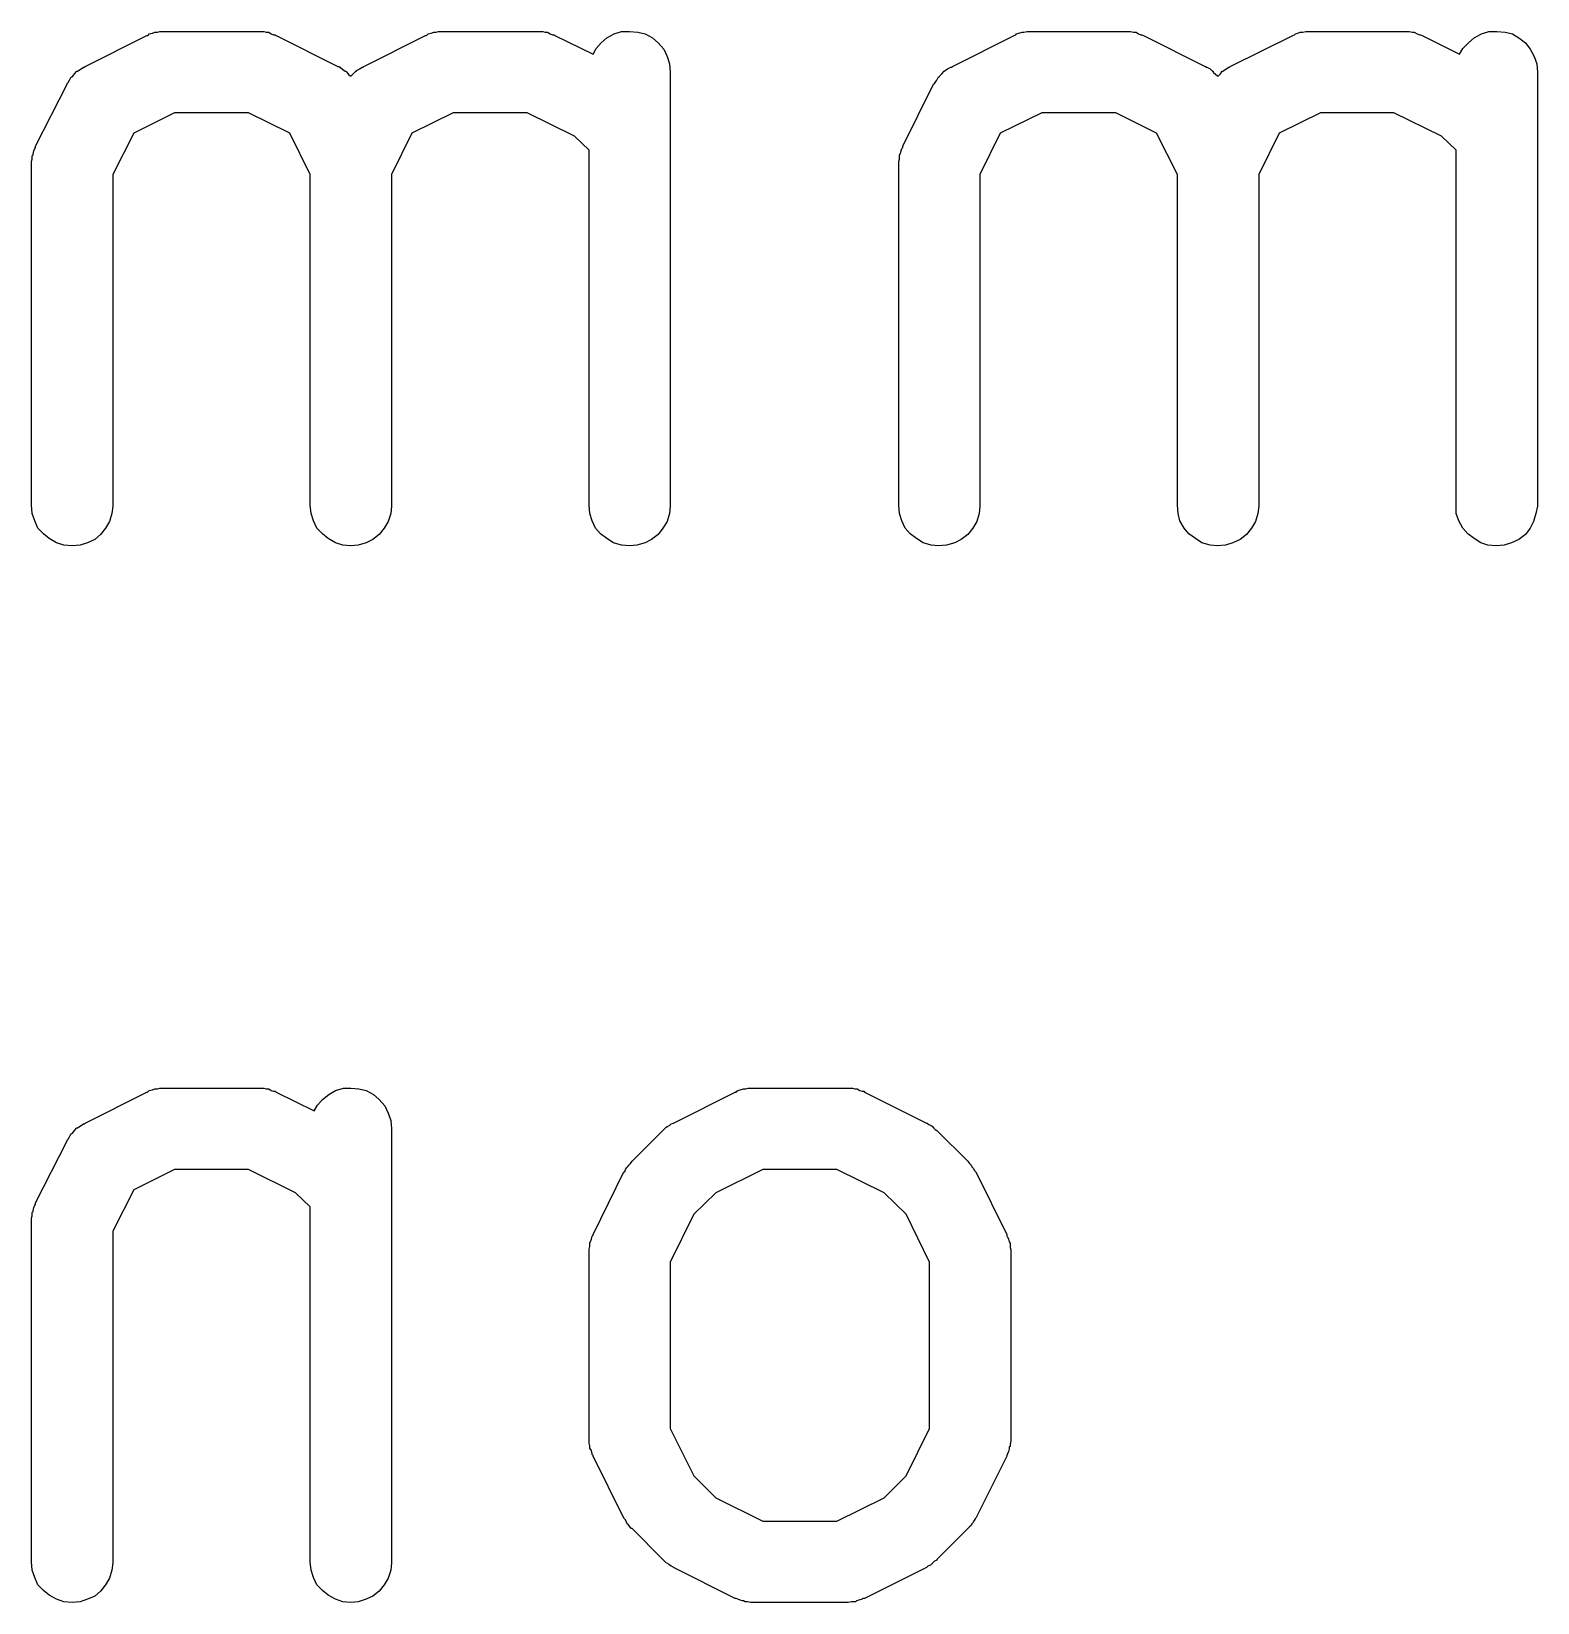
# Model space of a CAD drawing. Extents: x 57 to 139, y -149 to -36.
# Drawn here: x 129.579 to 131.432, y -115.489 to -113.556 of the extents above; entities that cross this region are included whole.
import ezdxf

# ---------------------------------------------------------------- set-up
doc = ezdxf.new("R2010")
doc.units = 0
doc.layers.add('BLACK', color=7, linetype='CONTINUOUS')

msp = doc.modelspace()

# ---------------------------------------------------------------- linework, layer by layer
at = {"layer": 'BLACK', "linetype": 'CONTINUOUS'}
for p, q in [((129.645, -113.599), (129.721, -113.561)), ((129.721, -113.561), (129.722, -113.561)), ((129.722, -113.561), (129.723, -113.56)), ((129.723, -113.56), (129.724, -113.559)), ((129.724, -113.559), (129.728, -113.558)), ((129.728, -113.558), (129.731, -113.557)), ((129.731, -113.557), (129.732, -113.557)), ((129.732, -113.557), (129.734, -113.557)), ((129.734, -113.557), (129.737, -113.556)), ((129.737, -113.556), (129.74, -113.556)), ((129.74, -113.556), (129.742, -113.556)), ((129.742, -113.556), (129.743, -113.556)), ((129.743, -113.556), (129.858, -113.556)), ((129.858, -113.556), (129.86, -113.556)), ((129.858, -113.556), (129.858, -113.556)), ((129.86, -113.556), (129.861, -113.556)), ((129.861, -113.556), (129.865, -113.556)), ((129.865, -113.556), (129.868, -113.557)), ((129.868, -113.557), (129.87, -113.557)), ((129.87, -113.557), (129.871, -113.557)), ((129.871, -113.557), (129.874, -113.559)), ((129.874, -113.559), (129.877, -113.56)), ((129.877, -113.56), (129.879, -113.56)), ((129.879, -113.56), (129.88, -113.561)), ((129.88, -113.561), (129.956, -113.599)), ((129.988, -113.599), (130.064, -113.561)), ((130.064, -113.561), (130.065, -113.561)), ((130.065, -113.561), (130.066, -113.56)), ((130.066, -113.56), (130.067, -113.559)), ((130.067, -113.559), (130.071, -113.558)), ((130.071, -113.558), (130.074, -113.557)), ((130.074, -113.557), (130.075, -113.557)), ((130.075, -113.557), (130.077, -113.557)), ((130.077, -113.557), (130.08, -113.556)), ((130.08, -113.556), (130.083, -113.556)), ((130.083, -113.556), (130.085, -113.556)), ((130.085, -113.556), (130.086, -113.556)), ((130.086, -113.556), (130.201, -113.556)), ((130.201, -113.556), (130.201, -113.556)), ((130.201, -113.556), (130.203, -113.556)), ((130.203, -113.556), (130.204, -113.556)), ((130.204, -113.556), (130.208, -113.556)), ((130.208, -113.556), (130.211, -113.557)), ((130.211, -113.557), (130.212, -113.557)), ((130.212, -113.557), (130.214, -113.557)), ((130.214, -113.557), (130.217, -113.559)), ((130.217, -113.559), (130.22, -113.56)), ((130.22, -113.56), (130.222, -113.56)), ((130.222, -113.56), (130.223, -113.561)), ((130.223, -113.561), (130.27, -113.584)), ((130.287, -113.564), (130.296, -113.559)), ((130.296, -113.559), (130.305, -113.556)), ((130.305, -113.556), (130.315, -113.556)), ((130.315, -113.556), (130.325, -113.557)), ((130.325, -113.557), (130.334, -113.559)), ((130.334, -113.559), (130.343, -113.564)), ((130.712, -113.599), (130.788, -113.561)), ((130.788, -113.561), (130.79, -113.56)), ((130.788, -113.561), (130.788, -113.561)), ((130.79, -113.56), (130.791, -113.559)), ((130.791, -113.559), (130.794, -113.558)), ((130.794, -113.558), (130.798, -113.557)), ((130.798, -113.557), (130.799, -113.557)), ((130.799, -113.557), (130.8, -113.557)), ((130.8, -113.557), (130.804, -113.556)), ((130.804, -113.556), (130.807, -113.556)), ((130.807, -113.556), (130.809, -113.556)), ((130.809, -113.556), (130.81, -113.556)), ((130.81, -113.556), (130.924, -113.556)), ((130.924, -113.556), (130.925, -113.556)), ((130.925, -113.556), (130.927, -113.556)), ((130.927, -113.556), (130.928, -113.556)), ((130.928, -113.556), (130.931, -113.556)), ((130.931, -113.556), (130.935, -113.557)), ((130.935, -113.557), (130.936, -113.557)), ((130.936, -113.557), (130.938, -113.557)), ((130.938, -113.557), (130.941, -113.559)), ((130.941, -113.559), (130.944, -113.56)), ((130.944, -113.56), (130.945, -113.56)), ((130.945, -113.56), (130.947, -113.561)), ((130.947, -113.561), (131.023, -113.599)), ((131.054, -113.599), (131.131, -113.561)), ((131.131, -113.561), (131.133, -113.56)), ((131.131, -113.561), (131.131, -113.561)), ((131.133, -113.56), (131.134, -113.559)), ((131.134, -113.559), (131.137, -113.558)), ((131.137, -113.558), (131.14, -113.557)), ((131.14, -113.557), (131.142, -113.557)), ((131.142, -113.557), (131.143, -113.557)), ((131.143, -113.557), (131.147, -113.556)), ((131.147, -113.556), (131.15, -113.556)), ((131.15, -113.556), (131.151, -113.556)), ((131.151, -113.556), (131.153, -113.556)), ((131.153, -113.556), (131.267, -113.556)), ((131.267, -113.556), (131.268, -113.556)), ((131.268, -113.556), (131.269, -113.556)), ((131.269, -113.556), (131.271, -113.556)), ((131.271, -113.556), (131.274, -113.556)), ((131.274, -113.556), (131.278, -113.557)), ((131.278, -113.557), (131.279, -113.557)), ((131.279, -113.557), (131.28, -113.557)), ((131.28, -113.557), (131.284, -113.559)), ((131.284, -113.559), (131.287, -113.56)), ((131.287, -113.56), (131.288, -113.56)), ((131.288, -113.56), (131.29, -113.561)), ((131.29, -113.561), (131.336, -113.584)), ((131.354, -113.564), (131.363, -113.559)), ((131.363, -113.559), (131.372, -113.556)), ((131.372, -113.556), (131.382, -113.556)), ((131.382, -113.556), (131.392, -113.557)), ((131.392, -113.557), (131.401, -113.559)), ((131.401, -113.559), (131.409, -113.564)), ((130.27, -113.584), (130.274, -113.577)), ((130.274, -113.577), (130.28, -113.57)), ((130.28, -113.57), (130.287, -113.564)), ((130.343, -113.564), (130.35, -113.57)), ((130.35, -113.57), (130.357, -113.578)), ((130.357, -113.578), (130.361, -113.587)), ((131.336, -113.584), (131.34, -113.577)), ((131.34, -113.577), (131.347, -113.57)), ((131.347, -113.57), (131.354, -113.564)), ((131.409, -113.564), (131.417, -113.57)), ((131.417, -113.57), (131.423, -113.578)), ((131.423, -113.578), (131.428, -113.587)), ((129.637, -113.604), (129.64, -113.602)), ((129.64, -113.602), (129.643, -113.6)), ((129.643, -113.6), (129.644, -113.6)), ((129.644, -113.6), (129.645, -113.599)), ((129.956, -113.599), (129.957, -113.599)), ((129.957, -113.599), (129.958, -113.6)), ((129.958, -113.6), (129.959, -113.6)), ((129.959, -113.6), (129.962, -113.603)), ((129.979, -113.604), (129.983, -113.602)), ((129.983, -113.602), (129.986, -113.6)), ((129.986, -113.6), (129.987, -113.6)), ((129.987, -113.6), (129.988, -113.599)), ((130.361, -113.587), (130.364, -113.596)), ((130.364, -113.596), (130.365, -113.606)), ((130.703, -113.604), (130.706, -113.602)), ((130.706, -113.602), (130.71, -113.6)), ((130.71, -113.6), (130.711, -113.6)), ((130.711, -113.6), (130.712, -113.599)), ((131.023, -113.599), (131.024, -113.599)), ((131.024, -113.599), (131.024, -113.6)), ((131.024, -113.6), (131.025, -113.6)), ((131.025, -113.6), (131.029, -113.602)), ((131.029, -113.602), (131.032, -113.605)), ((131.046, -113.604), (131.049, -113.602)), ((131.049, -113.602), (131.052, -113.6)), ((131.052, -113.6), (131.053, -113.6)), ((131.053, -113.6), (131.054, -113.599)), ((131.428, -113.587), (131.431, -113.596)), ((131.431, -113.596), (131.432, -113.606)), ((129.584, -113.697), (129.623, -113.621)), ((129.623, -113.62), (129.624, -113.619)), ((129.623, -113.621), (129.623, -113.62)), ((129.623, -113.621), (129.623, -113.621)), ((129.624, -113.619), (129.626, -113.616)), ((129.626, -113.616), (129.628, -113.612)), ((129.628, -113.612), (129.629, -113.612)), ((129.629, -113.612), (129.63, -113.611)), ((129.63, -113.611), (129.632, -113.608)), ((129.632, -113.608), (129.635, -113.605)), ((129.635, -113.605), (129.636, -113.605)), ((129.636, -113.605), (129.637, -113.604)), ((129.962, -113.603), (129.965, -113.605)), ((129.965, -113.605), (129.966, -113.605)), ((129.966, -113.605), (129.967, -113.606)), ((129.967, -113.606), (129.969, -113.609)), ((129.969, -113.609), (129.972, -113.611)), ((129.972, -113.611), (129.975, -113.608)), ((129.972, -113.611), (129.972, -113.611)), ((129.975, -113.608), (129.978, -113.605)), ((129.978, -113.605), (129.979, -113.605)), ((129.979, -113.605), (129.979, -113.604)), ((130.365, -113.606), (130.365, -114.139)), ((130.651, -113.697), (130.689, -113.621)), ((130.689, -113.621), (130.69, -113.62)), ((130.689, -113.621), (130.689, -113.621)), ((130.69, -113.62), (130.691, -113.619)), ((130.691, -113.619), (130.693, -113.616)), ((130.693, -113.616), (130.695, -113.612)), ((130.695, -113.612), (130.696, -113.612)), ((130.696, -113.611), (130.699, -113.608)), ((130.696, -113.612), (130.696, -113.611)), ((130.699, -113.608), (130.702, -113.605)), ((130.702, -113.605), (130.703, -113.604)), ((130.702, -113.605), (130.702, -113.605)), ((131.032, -113.605), (131.033, -113.605)), ((131.033, -113.605), (131.033, -113.606)), ((131.033, -113.606), (131.036, -113.609)), ((131.036, -113.609), (131.039, -113.611)), ((131.039, -113.611), (131.042, -113.608)), ((131.039, -113.611), (131.039, -113.611)), ((131.042, -113.608), (131.044, -113.605)), ((131.044, -113.605), (131.045, -113.605)), ((131.045, -113.605), (131.046, -113.604)), ((131.432, -113.606), (131.432, -114.139)), ((129.755, -113.656), (129.705, -113.681)), ((129.846, -113.656), (129.755, -113.656)), ((129.897, -113.681), (129.846, -113.656)), ((130.098, -113.656), (130.047, -113.681)), ((130.189, -113.656), (130.098, -113.656)), ((130.247, -113.685), (130.189, -113.656)), ((130.822, -113.656), (130.771, -113.681)), ((130.913, -113.656), (130.822, -113.656)), ((130.963, -113.681), (130.913, -113.656)), ((131.165, -113.656), (131.114, -113.681)), ((131.255, -113.656), (131.165, -113.656)), ((131.314, -113.685), (131.255, -113.656)), ((129.583, -113.7), (129.584, -113.699)), ((129.584, -113.699), (129.584, -113.697)), ((129.705, -113.681), (129.679, -113.732)), ((129.922, -113.732), (129.897, -113.681)), ((130.047, -113.681), (130.022, -113.732)), ((130.265, -113.702), (130.247, -113.685)), ((130.65, -113.7), (130.651, -113.699)), ((130.651, -113.699), (130.651, -113.697)), ((130.771, -113.681), (130.746, -113.732)), ((130.989, -113.732), (130.963, -113.681)), ((131.114, -113.681), (131.089, -113.732)), ((131.332, -113.702), (131.314, -113.685)), ((129.579, -113.716), (129.58, -113.713)), ((129.579, -113.718), (129.579, -113.716)), ((129.579, -113.719), (129.579, -113.718)), ((129.58, -113.709), (129.581, -113.708)), ((129.58, -113.713), (129.58, -113.709)), ((129.581, -113.707), (129.582, -113.703)), ((129.581, -113.708), (129.581, -113.707)), ((129.582, -113.703), (129.583, -113.7)), ((130.265, -114.139), (130.265, -113.702)), ((130.646, -113.716), (130.647, -113.713)), ((130.646, -113.718), (130.646, -113.716)), ((130.646, -113.719), (130.646, -113.718)), ((130.647, -113.708), (130.648, -113.707)), ((130.647, -113.709), (130.647, -113.708)), ((130.647, -113.713), (130.647, -113.709)), ((130.648, -113.707), (130.649, -113.703)), ((130.649, -113.703), (130.65, -113.7)), ((131.332, -114.139), (131.332, -113.702)), ((129.579, -113.72), (129.579, -113.719)), ((129.579, -114.139), (129.579, -113.72)), ((129.679, -113.732), (129.679, -114.139)), ((129.922, -114.139), (129.922, -113.732)), ((130.022, -113.732), (130.022, -114.139)), ((130.646, -113.72), (130.646, -113.719)), ((130.646, -114.139), (130.646, -113.72)), ((130.746, -113.732), (130.746, -114.139)), ((130.989, -114.139), (130.989, -113.732)), ((131.089, -113.732), (131.089, -114.139)), ((129.58, -114.149), (129.579, -114.139)), ((129.679, -114.14), (129.678, -114.149)), ((129.679, -114.139), (129.679, -114.14)), ((129.923, -114.149), (129.922, -114.139)), ((130.022, -114.14), (130.021, -114.149)), ((130.022, -114.139), (130.022, -114.14)), ((130.266, -114.149), (130.265, -114.139)), ((130.365, -114.14), (130.364, -114.149)), ((130.365, -114.139), (130.365, -114.14)), ((130.647, -114.149), (130.646, -114.139)), ((130.746, -114.14), (130.745, -114.149)), ((130.746, -114.139), (130.746, -114.14)), ((130.99, -114.149), (130.989, -114.139)), ((131.089, -114.14), (131.088, -114.149)), ((131.089, -114.139), (131.089, -114.14)), ((131.332, -114.149), (131.332, -114.139)), ((131.432, -114.14), (131.43, -114.149)), ((131.432, -114.139), (131.432, -114.14)), ((129.583, -114.158), (129.58, -114.149)), ((129.587, -114.167), (129.583, -114.158)), ((129.675, -114.159), (129.67, -114.167)), ((129.678, -114.149), (129.675, -114.159)), ((129.926, -114.158), (129.923, -114.149)), ((129.93, -114.167), (129.926, -114.158)), ((130.018, -114.159), (130.013, -114.167)), ((130.021, -114.149), (130.018, -114.159)), ((130.269, -114.158), (130.266, -114.149)), ((130.273, -114.167), (130.269, -114.158)), ((130.361, -114.159), (130.356, -114.167)), ((130.364, -114.149), (130.361, -114.159)), ((130.65, -114.158), (130.647, -114.149)), ((130.654, -114.167), (130.65, -114.158)), ((130.742, -114.159), (130.737, -114.167)), ((130.745, -114.149), (130.742, -114.159)), ((130.992, -114.158), (130.99, -114.149)), ((130.997, -114.167), (130.992, -114.158)), ((131.085, -114.159), (131.08, -114.167)), ((131.088, -114.149), (131.085, -114.159)), ((131.335, -114.158), (131.332, -114.149)), ((131.34, -114.167), (131.335, -114.158)), ((131.427, -114.159), (131.423, -114.167)), ((131.43, -114.149), (131.427, -114.159)), ((129.594, -114.174), (129.587, -114.167)), ((129.601, -114.18), (129.594, -114.174)), ((129.61, -114.185), (129.601, -114.18)), ((129.657, -114.181), (129.648, -114.185)), ((129.664, -114.175), (129.657, -114.181)), ((129.67, -114.167), (129.664, -114.175)), ((129.937, -114.174), (129.93, -114.167)), ((129.944, -114.18), (129.937, -114.174)), ((129.953, -114.185), (129.944, -114.18)), ((129.999, -114.181), (129.991, -114.185)), ((130.007, -114.175), (129.999, -114.181)), ((130.013, -114.167), (130.007, -114.175)), ((130.279, -114.174), (130.273, -114.167)), ((130.287, -114.18), (130.279, -114.174)), ((130.295, -114.185), (130.287, -114.18)), ((130.342, -114.181), (130.334, -114.185)), ((130.35, -114.175), (130.342, -114.181)), ((130.356, -114.167), (130.35, -114.175)), ((130.66, -114.174), (130.654, -114.167)), ((130.668, -114.18), (130.66, -114.174)), ((130.676, -114.185), (130.668, -114.18)), ((130.723, -114.181), (130.715, -114.185)), ((130.731, -114.175), (130.723, -114.181)), ((130.737, -114.167), (130.731, -114.175)), ((131.003, -114.174), (130.997, -114.167)), ((131.011, -114.18), (131.003, -114.174)), ((131.019, -114.185), (131.011, -114.18)), ((131.066, -114.181), (131.057, -114.185)), ((131.074, -114.175), (131.066, -114.181)), ((131.08, -114.167), (131.074, -114.175)), ((131.346, -114.174), (131.34, -114.167)), ((131.354, -114.18), (131.346, -114.174)), ((131.362, -114.185), (131.354, -114.18)), ((131.409, -114.181), (131.4, -114.185)), ((131.417, -114.175), (131.409, -114.181)), ((131.423, -114.167), (131.417, -114.175)), ((129.619, -114.188), (129.61, -114.185)), ((129.629, -114.189), (129.619, -114.188)), ((129.639, -114.188), (129.629, -114.189)), ((129.648, -114.185), (129.639, -114.188)), ((129.962, -114.188), (129.953, -114.185)), ((129.972, -114.189), (129.962, -114.188)), ((129.981, -114.188), (129.972, -114.189)), ((129.991, -114.185), (129.981, -114.188)), ((130.305, -114.188), (130.295, -114.185)), ((130.315, -114.189), (130.305, -114.188)), ((130.324, -114.188), (130.315, -114.189)), ((130.334, -114.185), (130.324, -114.188)), ((130.686, -114.188), (130.676, -114.185)), ((130.695, -114.189), (130.686, -114.188)), ((130.705, -114.188), (130.695, -114.189)), ((130.715, -114.185), (130.705, -114.188)), ((131.029, -114.188), (131.019, -114.185)), ((131.038, -114.189), (131.029, -114.188)), ((131.048, -114.188), (131.038, -114.189)), ((131.057, -114.185), (131.048, -114.188)), ((131.371, -114.188), (131.362, -114.185)), ((131.381, -114.189), (131.371, -114.188)), ((131.391, -114.188), (131.381, -114.189)), ((131.4, -114.185), (131.391, -114.188)), ((129.724, -114.859), (129.728, -114.858)), ((129.728, -114.858), (129.731, -114.857)), ((129.731, -114.857), (129.732, -114.857)), ((129.732, -114.857), (129.734, -114.857)), ((129.734, -114.857), (129.737, -114.856)), ((129.737, -114.856), (129.74, -114.856)), ((129.74, -114.856), (129.742, -114.856)), ((129.742, -114.856), (129.743, -114.856)), ((129.743, -114.856), (129.858, -114.856)), ((129.858, -114.856), (129.86, -114.856)), ((129.858, -114.856), (129.858, -114.856)), ((129.86, -114.856), (129.861, -114.856)), ((129.861, -114.856), (129.865, -114.856)), ((129.865, -114.856), (129.868, -114.857)), ((129.868, -114.857), (129.87, -114.857)), ((129.87, -114.857), (129.871, -114.857)), ((129.871, -114.857), (129.874, -114.859)), ((129.953, -114.859), (129.963, -114.856)), ((129.963, -114.856), (129.972, -114.856)), ((129.972, -114.856), (129.982, -114.857)), ((129.982, -114.857), (129.991, -114.859)), ((130.448, -114.859), (130.451, -114.858)), ((130.451, -114.858), (130.455, -114.857)), ((130.455, -114.857), (130.456, -114.857)), ((130.456, -114.857), (130.458, -114.857)), ((130.458, -114.857), (130.461, -114.856)), ((130.461, -114.856), (130.464, -114.856)), ((130.464, -114.856), (130.466, -114.856)), ((130.466, -114.856), (130.467, -114.856)), ((130.467, -114.856), (130.582, -114.856)), ((130.582, -114.856), (130.584, -114.856)), ((130.582, -114.856), (130.582, -114.856)), ((130.584, -114.856), (130.585, -114.856)), ((130.585, -114.856), (130.589, -114.856)), ((130.589, -114.856), (130.592, -114.857)), ((130.592, -114.857), (130.593, -114.857)), ((130.593, -114.857), (130.595, -114.857)), ((130.595, -114.857), (130.598, -114.859)), ((129.645, -114.899), (129.721, -114.861)), ((129.721, -114.861), (129.722, -114.861)), ((129.722, -114.861), (129.723, -114.86)), ((129.723, -114.86), (129.724, -114.859)), ((129.874, -114.859), (129.877, -114.86)), ((129.877, -114.86), (129.879, -114.86)), ((129.879, -114.86), (129.88, -114.861)), ((129.88, -114.861), (129.927, -114.884)), ((129.927, -114.884), (129.931, -114.877)), ((129.931, -114.877), (129.937, -114.87)), ((129.937, -114.87), (129.945, -114.864)), ((129.945, -114.864), (129.953, -114.859)), ((129.991, -114.859), (130, -114.864)), ((130, -114.864), (130.007, -114.87)), ((130.007, -114.87), (130.014, -114.878)), ((130.014, -114.878), (130.018, -114.887)), ((130.369, -114.899), (130.445, -114.861)), ((130.445, -114.861), (130.446, -114.861)), ((130.446, -114.861), (130.447, -114.86)), ((130.447, -114.86), (130.448, -114.859)), ((130.598, -114.859), (130.601, -114.86)), ((130.601, -114.86), (130.603, -114.86)), ((130.603, -114.86), (130.604, -114.861)), ((130.604, -114.861), (130.68, -114.899)), ((130.018, -114.887), (130.021, -114.896)), ((130.021, -114.896), (130.022, -114.906)), ((129.624, -114.919), (129.626, -114.916)), ((129.626, -114.916), (129.628, -114.912)), ((129.628, -114.912), (129.629, -114.912)), ((129.629, -114.912), (129.63, -114.911)), ((129.63, -114.911), (129.632, -114.908)), ((129.632, -114.908), (129.635, -114.905)), ((129.635, -114.905), (129.636, -114.905)), ((129.636, -114.905), (129.637, -114.904)), ((129.637, -114.904), (129.64, -114.902)), ((129.64, -114.902), (129.643, -114.9)), ((129.643, -114.9), (129.644, -114.9)), ((129.644, -114.9), (129.645, -114.899)), ((130.022, -114.906), (130.022, -115.439)), ((130.318, -114.946), (130.356, -114.908)), ((130.356, -114.908), (130.358, -114.906)), ((130.356, -114.908), (130.356, -114.908)), ((130.358, -114.906), (130.36, -114.904)), ((130.36, -114.904), (130.362, -114.903)), ((130.362, -114.903), (130.364, -114.902)), ((130.364, -114.902), (130.366, -114.9)), ((130.366, -114.9), (130.369, -114.899)), ((130.68, -114.899), (130.681, -114.899)), ((130.681, -114.899), (130.683, -114.901)), ((130.683, -114.901), (130.686, -114.902)), ((130.686, -114.902), (130.687, -114.903)), ((130.687, -114.903), (130.689, -114.905)), ((130.689, -114.905), (130.691, -114.907)), ((130.691, -114.907), (130.693, -114.908)), ((130.693, -114.908), (130.731, -114.946)), ((129.584, -114.997), (129.623, -114.921)), ((129.623, -114.92), (129.624, -114.919)), ((129.623, -114.921), (129.623, -114.92)), ((129.623, -114.921), (129.623, -114.921)), ((130.31, -114.956), (130.311, -114.954)), ((130.311, -114.954), (130.313, -114.952)), ((130.313, -114.952), (130.314, -114.951)), ((130.314, -114.951), (130.316, -114.949)), ((130.316, -114.949), (130.318, -114.946)), ((130.731, -114.946), (130.732, -114.947)), ((130.732, -114.947), (130.733, -114.949)), ((130.733, -114.949), (130.735, -114.951)), ((130.735, -114.951), (130.736, -114.953)), ((130.736, -114.953), (130.738, -114.955)), ((130.738, -114.955), (130.739, -114.957)), ((129.755, -114.956), (129.705, -114.981)), ((129.846, -114.956), (129.755, -114.956)), ((129.904, -114.985), (129.846, -114.956)), ((130.27, -115.036), (130.308, -114.959)), ((130.308, -114.959), (130.309, -114.959)), ((130.309, -114.959), (130.31, -114.956)), ((130.479, -114.956), (130.421, -114.985)), ((130.57, -114.956), (130.479, -114.956)), ((130.628, -114.985), (130.57, -114.956)), ((130.739, -114.957), (130.741, -114.959)), ((130.741, -114.959), (130.779, -115.036)), ((129.705, -114.981), (129.679, -115.032)), ((129.922, -115.002), (129.904, -114.985)), ((130.421, -114.985), (130.394, -115.011)), ((130.655, -115.011), (130.628, -114.985)), ((129.579, -115.016), (129.58, -115.013)), ((129.58, -115.009), (129.581, -115.008)), ((129.58, -115.013), (129.58, -115.009)), ((129.581, -115.007), (129.582, -115.003)), ((129.581, -115.008), (129.581, -115.007)), ((129.582, -115.003), (129.583, -115)), ((129.583, -115), (129.584, -114.999)), ((129.584, -114.999), (129.584, -114.997)), ((129.922, -115.439), (129.922, -115.002)), ((130.394, -115.011), (130.365, -115.07)), ((130.684, -115.07), (130.655, -115.011)), ((129.579, -115.018), (129.579, -115.016)), ((129.579, -115.019), (129.579, -115.018)), ((129.579, -115.02), (129.579, -115.019)), ((129.579, -115.439), (129.579, -115.02)), ((129.679, -115.032), (129.679, -115.439)), ((130.265, -115.054), (130.266, -115.051)), ((130.266, -115.046), (130.267, -115.045)), ((130.266, -115.048), (130.266, -115.046)), ((130.266, -115.051), (130.266, -115.048)), ((130.267, -115.045), (130.268, -115.042)), ((130.268, -115.042), (130.269, -115.038)), ((130.269, -115.038), (130.27, -115.037)), ((130.27, -115.037), (130.27, -115.036)), ((130.779, -115.036), (130.779, -115.036)), ((130.779, -115.036), (130.779, -115.038)), ((130.779, -115.038), (130.78, -115.039)), ((130.78, -115.039), (130.781, -115.042)), ((130.781, -115.042), (130.782, -115.045)), ((130.782, -115.045), (130.783, -115.047)), ((130.783, -115.047), (130.783, -115.048)), ((130.783, -115.048), (130.783, -115.052)), ((130.783, -115.052), (130.784, -115.055)), ((130.265, -115.056), (130.265, -115.054)), ((130.265, -115.057), (130.265, -115.056)), ((130.265, -115.058), (130.265, -115.057)), ((130.265, -115.287), (130.265, -115.058)), ((130.365, -115.07), (130.365, -115.275)), ((130.684, -115.275), (130.684, -115.07)), ((130.784, -115.055), (130.784, -115.056)), ((130.784, -115.056), (130.784, -115.058)), ((130.784, -115.058), (130.784, -115.287)), ((130.365, -115.275), (130.394, -115.333)), ((130.655, -115.333), (130.684, -115.275)), ((130.265, -115.288), (130.265, -115.287)), ((130.265, -115.289), (130.265, -115.288)), ((130.265, -115.293), (130.265, -115.289)), ((130.266, -115.296), (130.265, -115.293)), ((130.266, -115.298), (130.266, -115.296)), ((130.266, -115.299), (130.266, -115.298)), ((130.268, -115.302), (130.266, -115.299)), ((130.269, -115.306), (130.268, -115.302)), ((130.781, -115.303), (130.78, -115.306)), ((130.782, -115.3), (130.781, -115.303)), ((130.783, -115.297), (130.782, -115.298)), ((130.782, -115.298), (130.782, -115.3)), ((130.784, -115.29), (130.783, -115.294)), ((130.783, -115.294), (130.783, -115.297)), ((130.784, -115.287), (130.784, -115.287)), ((130.784, -115.287), (130.784, -115.289)), ((130.784, -115.289), (130.784, -115.29)), ((130.269, -115.307), (130.269, -115.306)), ((130.27, -115.308), (130.269, -115.307)), ((130.27, -115.309), (130.27, -115.308)), ((130.308, -115.385), (130.27, -115.309)), ((130.779, -115.309), (130.741, -115.385)), ((130.78, -115.306), (130.779, -115.308)), ((130.779, -115.308), (130.779, -115.309)), ((130.394, -115.333), (130.421, -115.36)), ((130.628, -115.36), (130.655, -115.333)), ((130.421, -115.36), (130.479, -115.389)), ((130.57, -115.389), (130.628, -115.36)), ((130.31, -115.387), (130.308, -115.385)), ((130.311, -115.39), (130.31, -115.387)), ((130.312, -115.392), (130.311, -115.39)), ((130.313, -115.393), (130.312, -115.392)), ((130.315, -115.395), (130.313, -115.393)), ((130.317, -115.398), (130.315, -115.395)), ((130.318, -115.398), (130.317, -115.398)), ((130.356, -115.436), (130.318, -115.398)), ((130.479, -115.389), (130.57, -115.389)), ((130.731, -115.398), (130.693, -115.436)), ((130.733, -115.396), (130.731, -115.398)), ((130.735, -115.394), (130.733, -115.396)), ((130.736, -115.392), (130.735, -115.394)), ((130.737, -115.391), (130.736, -115.392)), ((130.739, -115.388), (130.737, -115.391)), ((130.74, -115.386), (130.739, -115.388)), ((130.741, -115.385), (130.74, -115.386)), ((130.358, -115.438), (130.356, -115.436)), ((130.36, -115.44), (130.358, -115.438)), ((130.69, -115.438), (130.688, -115.44)), ((130.693, -115.437), (130.69, -115.438)), ((130.693, -115.436), (130.693, -115.437)), ((129.58, -115.449), (129.579, -115.439)), ((129.583, -115.458), (129.58, -115.449)), ((129.587, -115.467), (129.583, -115.458)), ((129.678, -115.449), (129.675, -115.459)), ((129.679, -115.44), (129.678, -115.449)), ((129.679, -115.439), (129.679, -115.44)), ((129.923, -115.449), (129.922, -115.439)), ((129.926, -115.458), (129.923, -115.449)), ((129.93, -115.467), (129.926, -115.458)), ((130.021, -115.449), (130.018, -115.459)), ((130.022, -115.44), (130.021, -115.449)), ((130.022, -115.439), (130.022, -115.44)), ((130.362, -115.441), (130.36, -115.44)), ((130.363, -115.442), (130.362, -115.441)), ((130.366, -115.444), (130.363, -115.442)), ((130.368, -115.445), (130.366, -115.444)), ((130.369, -115.446), (130.368, -115.445)), ((130.445, -115.484), (130.369, -115.446)), ((130.68, -115.446), (130.604, -115.484)), ((130.682, -115.444), (130.68, -115.446)), ((130.685, -115.443), (130.682, -115.444)), ((130.687, -115.441), (130.685, -115.443)), ((130.688, -115.44), (130.687, -115.441)), ((129.594, -115.474), (129.587, -115.467)), ((129.601, -115.48), (129.594, -115.474)), ((129.664, -115.475), (129.657, -115.481)), ((129.67, -115.467), (129.664, -115.475)), ((129.675, -115.459), (129.67, -115.467)), ((129.937, -115.474), (129.93, -115.467)), ((129.944, -115.48), (129.937, -115.474)), ((130.007, -115.475), (129.999, -115.481)), ((130.013, -115.467), (130.007, -115.475)), ((130.018, -115.459), (130.013, -115.467)), ((129.61, -115.485), (129.601, -115.48)), ((129.619, -115.488), (129.61, -115.485)), ((129.629, -115.489), (129.619, -115.488)), ((129.639, -115.488), (129.629, -115.489)), ((129.648, -115.485), (129.639, -115.488)), ((129.657, -115.481), (129.648, -115.485)), ((129.953, -115.485), (129.944, -115.48)), ((129.962, -115.488), (129.953, -115.485)), ((129.972, -115.489), (129.962, -115.488)), ((129.981, -115.488), (129.972, -115.489)), ((129.991, -115.485), (129.981, -115.488)), ((129.999, -115.481), (129.991, -115.485)), ((130.446, -115.484), (130.445, -115.484)), ((130.448, -115.485), (130.446, -115.484)), ((130.451, -115.486), (130.448, -115.485)), ((130.454, -115.487), (130.451, -115.486)), ((130.455, -115.487), (130.454, -115.487)), ((130.457, -115.488), (130.455, -115.487)), ((130.46, -115.488), (130.457, -115.488)), ((130.464, -115.489), (130.46, -115.488)), ((130.465, -115.489), (130.464, -115.489)), ((130.467, -115.489), (130.465, -115.489)), ((130.582, -115.489), (130.467, -115.489)), ((130.467, -115.489), (130.467, -115.489)), ((130.583, -115.489), (130.582, -115.489)), ((130.584, -115.489), (130.583, -115.489)), ((130.588, -115.488), (130.584, -115.489)), ((130.591, -115.488), (130.588, -115.488)), ((130.593, -115.488), (130.591, -115.488)), ((130.594, -115.487), (130.593, -115.488)), ((130.597, -115.486), (130.594, -115.487)), ((130.601, -115.485), (130.597, -115.486)), ((130.602, -115.484), (130.601, -115.485)), ((130.603, -115.484), (130.602, -115.484)), ((130.604, -115.484), (130.603, -115.484))]:
    msp.add_line(p, q, dxfattribs=at)

doc.saveas('drawing.dxf')
